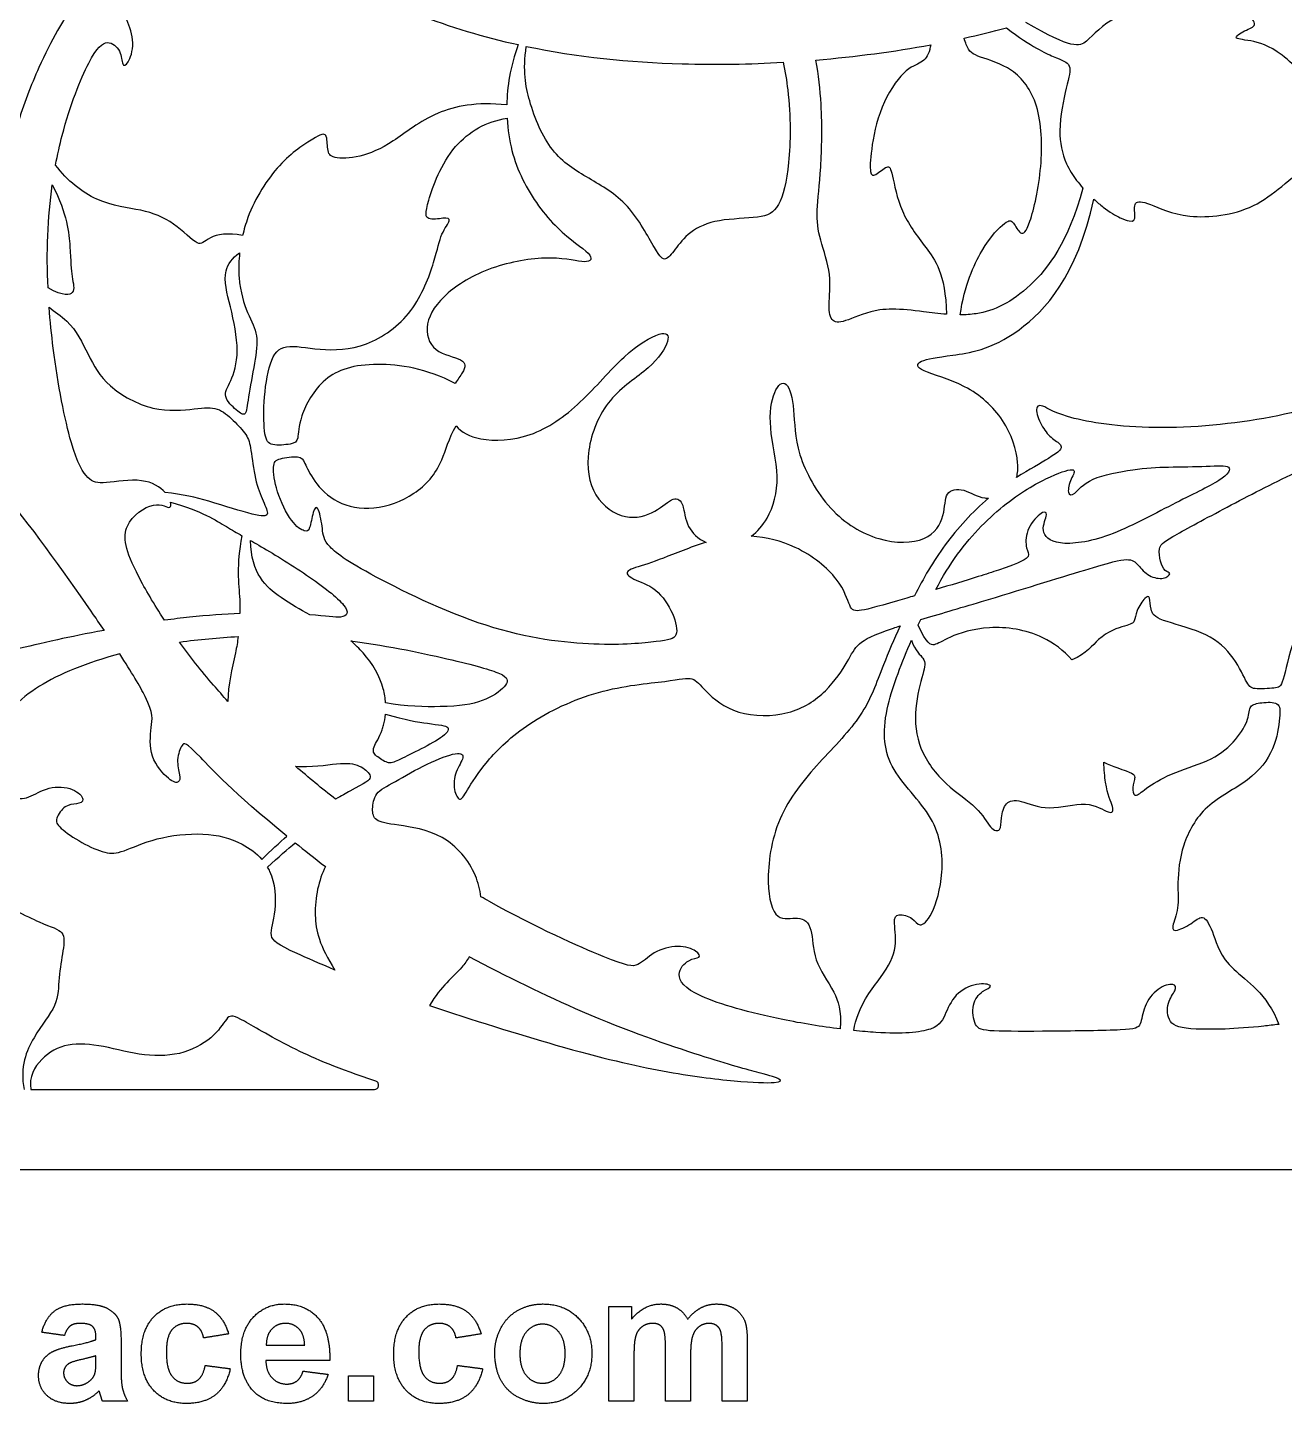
# Model space of a CAD drawing. Header units: millimetres. Extents: x -136 to 133, y -85 to 93.
# Drawn here: x 28.8 to 86.4, y -83.4 to -20.5 of the extents above; entities that cross this region are included whole.
import ezdxf

# ---------------------------------------------------------------- set-up
doc = ezdxf.new("R2010")
doc.units = ezdxf.units.MM
doc.header["$MEASUREMENT"] = 0
doc.layers.add('Default', color=18, linetype='Continuous')

msp = doc.modelspace()

# ---------------------------------------------------------------- linework, layer by layer
at = {"layer": 'Default', "color": 5}
for p, q in [((28.975, -69.079), (44.705, -69.079)), ((-136.318, -72.744), (133.333, -72.744))]:
    msp.add_line(p, q, dxfattribs=at)
msp.add_arc((44.705, -68.88), 0.199, 270, 71.8167, dxfattribs=at)
for points, knots in [([(36.285, -13.765), (35.946, -14.061), (35.104, -14.706), (34.257, -15.585), (33.276, -15.264), (31.955, -15.075), (31.106, -15.585), (31.615, -15.774), (32.559, -16), (33.068, -16.623), (32.37, -17.415), (30.584, -19.775), (29.617, -21.679), (29.344, -22.286)], [708.037938, 708.037938, 708.037938, 708.037938, 708.872138, 710.414911, 711.957684, 713.500457, 715.04323, 716.586002, 718.128775, 719.671548, 721.214321, 722.757094, 723.417138, 723.417138, 723.417138, 723.417138]), ([(30.109, -26.752), (30.197, -26.282), (30.619, -24.395), (31.742, -21.587), (32.501, -20.944), (33.136, -21.516), (33.136, -22.24), (33.416, -22.189), (33.771, -21.198), (33.365, -19.992), (33.009, -19.484), (33.94, -18.068), (36.148, -15.997), (37.441, -14.945), (37.653, -14.78)], [150.05495, 150.05495, 150.05495, 150.05495, 150.729135, 152.854618, 154.980101, 157.105584, 159.231067, 161.35655, 163.482033, 165.607516, 167.732999, 169.858482, 171.983965, 172.390618, 172.390618, 172.390618, 172.390618]), ([(37.653, -14.78), (39.915, -16.397), (44.645, -19.377), (49.718, -20.89), (51.286, -21.237)], [172.390618, 172.390618, 172.390618, 172.390618, 176.409672, 178.164716, 178.164716, 178.164716, 178.164716]), ([(91.557, -24.387), (90.095, -24.582), (88.214, -23.693), (86.138, -21.389), (84.733, -21.011), (83.887, -20.976), (84.679, -20.525), (85.183, -20.345), (84.607, -19.679), (81.737, -18.979), (78.334, -19.9), (77.325, -21.213), (76.659, -21.46), (74.538, -20.224)], [27.647876, 27.647876, 27.647876, 27.647876, 29.592201, 31.736709, 33.881217, 36.025725, 38.170233, 40.314741, 42.459249, 44.603758, 46.748266, 48.892774, 50.917117, 50.917117, 50.917117, 50.917117]), ([(73.639, -20.473), (74.839, -21.357), (75.935, -21.864), (76.688, -22.11), (76.414, -23.001), (75.969, -25.085), (76.178, -26.21), (76.396, -26.69)], [159.995539, 159.995539, 159.995539, 159.995539, 162.013518, 164.031498, 166.049478, 168.067458, 169.649312, 169.649312, 169.649312, 169.649312]), ([(63.424, -22.047), (63.512, -22.469), (63.785, -24.149), (63.741, -26.898), (63.254, -28.811), (62.462, -29.2), (60.366, -29.2), (59.087, -29.785), (58.441, -30.662), (58.015, -31.186), (57.686, -30.882), (56.382, -28.404), (54.506, -27.368), (52.739, -26.272), (51.756, -23.936), (51.5, -22.437), (51.659, -21.317)], [4.086467, 4.086467, 4.086467, 4.086467, 4.800559, 6.926042, 9.051525, 11.177008, 13.302491, 15.427974, 17.553457, 19.67894, 21.804423, 23.929906, 26.055389, 28.180872, 30.306355, 32.10824, 32.10824, 32.10824, 32.10824]), ([(51.659, -21.317), (53.989, -21.804), (57.89, -22.2), (61.888, -22.134), (63.424, -22.047)], [-0.168036, -0.168036, -0.168036, -0.168036, 2.432802, 4.086467, 4.086467, 4.086467, 4.086467]), ([(70.174, -21.247), (70.162, -21.324), (70.082, -21.718), (69.788, -22.104), (69.007, -22.281), (67.819, -24.032), (67.408, -26.23), (67.387, -27.188), (67.596, -27.292), (68.241, -26.698), (68.397, -26.979), (68.739, -28.907), (69.904, -30.473), (70.833, -31.686), (70.906, -33.584)], [138.422995, 138.422995, 138.422995, 138.422995, 138.805379, 140.512978, 142.220576, 143.928175, 145.635774, 147.343372, 149.050971, 150.75857, 152.466168, 154.173767, 155.881366, 157.510546, 157.510546, 157.510546, 157.510546]), ([(71.522, -33.609), (71.727, -32.244), (72.582, -30.34), (73.703, -29.22), (73.945, -29.304), (74.285, -30.008), (74.673, -29.765), (75.35, -26.833), (75.202, -23.824), (73.948, -22.23), (72.252, -21.788), (71.897, -21.544), (71.736, -21.052), (71.703, -20.94)], [140.566901, 140.566901, 140.566901, 140.566901, 142.246664, 144.076193, 145.905722, 147.735251, 149.56478, 151.394309, 153.223838, 155.053367, 156.882896, 158.712425, 159.182246, 159.182246, 159.182246, 159.182246]), ([(68.419, -33.348), (68.222, -33.348), (67.425, -33.394), (66.255, -33.94), (65.635, -34), (65.45, -33.261), (65.681, -31.798), (65.065, -30.105), (64.911, -28.951), (65.173, -27.027), (65.226, -24.353), (65.045, -22.619), (64.919, -21.942)], [159.453504, 159.453504, 159.453504, 159.453504, 159.982601, 161.6902, 163.397799, 165.105397, 166.812996, 168.520595, 170.228193, 171.935792, 173.643391, 174.738859, 174.738859, 174.738859, 174.738859]), ([(29.344, -22.286), (28.979, -23.099), (28.562, -24.19), (28.227, -25.349), (28.164, -25.578)], [723.417138, 723.417138, 723.417138, 723.417138, 724.299867, 724.514825, 724.514825, 724.514825, 724.514825]), ([(50.768, -23.996), (49.364, -23.853), (47.336, -24.266), (45.488, -25.81), (44.006, -26.437), (42.726, -26.475), (42.537, -26.098), (42.563, -25.22), (42.098, -25.408), (40.34, -26.538), (39.082, -28.516), (38.734, -29.706), (38.671, -29.98)], [179.640519, 179.640519, 179.640519, 179.640519, 181.089689, 182.690997, 184.292304, 185.893611, 187.494919, 189.096226, 190.697534, 192.298841, 193.900148, 194.385405, 194.385405, 194.385405, 194.385405]), ([(48.408, -36.75), (47.104, -36.062), (44.419, -35.668), (42.273, -36.361), (41.2, -38.414), (41.251, -39.362), (40.973, -39.537), (39.922, -39.62), (39.664, -39.259), (39.602, -37.661), (39.891, -35.631), (40.53, -34.878), (42.107, -35.259), (44.344, -35.187), (46.581, -33.583), (47.54, -30.969), (47.741, -29.836), (48.286, -29.219), (47.928, -29.148), (47.067, -29.32), (46.995, -28.789), (48.084, -25.762), (49.827, -24.749), (50.78, -24.611)], [178.907329, 178.907329, 178.907329, 178.907329, 180.461645, 182.214517, 183.967388, 185.72026, 187.473132, 189.226003, 190.978875, 192.731746, 194.484618, 196.23749, 197.990361, 199.743233, 201.496104, 203.248976, 205.001847, 206.754719, 208.507591, 210.260462, 212.013334, 213.766205, 215.299634, 215.299634, 215.299634, 215.299634]), ([(50.78, -24.611), (50.839, -25.663), (51.319, -27.456), (53.092, -29.834), (54.831, -30.889), (54.52, -31.324), (53.006, -30.864), (50.157, -31.272), (47.863, -32.576), (46.919, -34.041), (47.329, -35.37), (48.931, -35.614), (48.871, -36.104), (48.521, -36.566), (48.408, -36.75)], [155.730043, 155.730043, 155.730043, 155.730043, 157.736009, 159.744358, 161.752708, 163.761058, 165.769407, 167.777757, 169.786107, 171.794457, 173.802806, 175.811156, 177.819506, 178.907329, 178.907329, 178.907329, 178.907329]), ([(78.856, -29.163), (79.019, -29.24), (79.475, -29.394), (79.564, -29.15), (79.427, -28.369), (80.071, -28.424), (81.755, -29.287), (85.157, -28.947), (87.241, -26.638), (89.919, -25.348), (91.84, -24.881)], [399.663651, 399.663651, 399.663651, 399.663651, 400.525093, 402.543073, 404.561053, 406.579033, 408.597013, 410.614993, 412.632973, 414.482297, 414.482297, 414.482297, 414.482297]), ([(4.108, -29.697), (4.828, -29.923), (5.924, -30.569), (6.497, -31.057), (5.723, -31.637), (6.149, -32.089), (8.536, -32.192), (11.465, -31.728), (13.013, -29.831), (13.245, -27.315), (13.594, -27.057), (15.181, -26.773), (16.174, -27.121), (18.51, -29.801), (20.213, -31.608), (20.368, -32.02), (19.439, -32.214), (18.859, -32.279), (18.381, -31.014), (16.214, -30.175), (13.014, -30.898), (10.953, -33.059), (10.334, -34.866), (10.179, -36.453), (8.953, -38.388), (9.34, -38.93), (9.663, -38.633), (11.082, -37.833), (13.534, -37.446), (15.017, -37.833), (14.785, -38.517), (15.017, -39.227), (15.314, -39.407), (15.495, -38.762), (16.088, -38.182), (17.211, -38.091), (19.644, -37.247), (20.315, -34.834), (19.773, -33.415), (20.521, -32.808), (20.999, -32.873), (21.837, -33.737), (24.687, -37.321), (24.789, -37.831), (23.684, -37.636), (22.877, -37.602), (22.137, -37.772), (23.327, -38.367), (25.265, -39.633), (27.11, -40.696), (30.751, -45.752), (32.139, -47.776), (32.327, -48.053)], [260.208639, 260.208639, 260.208639, 260.208639, 261.712254, 263.510838, 265.309422, 267.108005, 268.906589, 270.705173, 272.503757, 274.30234, 276.100924, 277.899508, 279.698092, 281.496675, 283.295259, 285.093843, 286.892427, 288.691011, 290.489594, 292.288178, 294.086762, 295.885346, 297.683929, 299.482513, 301.281097, 303.079681, 304.878264, 306.676848, 308.475432, 310.274016, 312.072599, 313.871183, 315.669767, 317.468351, 319.266934, 321.065518, 322.864102, 324.662686, 326.461269, 328.259853, 330.058437, 331.857021, 333.655604, 335.454188, 337.252772, 339.051356, 340.849939, 342.648523, 344.447107, 346.245691, 348.044275, 348.347171, 348.347171, 348.347171, 348.347171]), ([(38.671, -29.98), (38.007, -29.827), (36.91, -30.067), (36.771, -30.625), (35.535, -29.331), (34.124, -28.75), (32.127, -28.61), (30.634, -27.472), (30.109, -26.752)], [139.325256, 139.325256, 139.325256, 139.325256, 140.963772, 142.826164, 144.688556, 146.550948, 148.41334, 150.05495, 150.05495, 150.05495, 150.05495]), ([(76.396, -26.69), (76.456, -26.822), (76.657, -27.201), (76.943, -27.575), (77.147, -27.805)], [135.49002, 135.49002, 135.49002, 135.49002, 135.926146, 136.747918, 136.747918, 136.747918, 136.747918]), ([(29.763, -32.374), (29.726, -31.566), (29.714, -29.931), (29.854, -28.404), (29.96, -27.66)], [188.345933, 188.345933, 188.345933, 188.345933, 189.336947, 190.362922, 190.362922, 190.362922, 190.362922]), ([(29.96, -27.66), (30.657, -29.015), (30.801, -30.83), (30.829, -31.922), (31.073, -32.645), (30.493, -32.779), (29.763, -32.374)], [190.362922, 190.362922, 190.362922, 190.362922, 192.24793, 194.370191, 196.492453, 198.321174, 198.321174, 198.321174, 198.321174]), ([(74.11, -41.06), (74.159, -40.864), (74.206, -40.13), (73.664, -38.346), (71.811, -36.729), (69.47, -36.144), (69.548, -35.695), (70.909, -35.486), (73.866, -35.107), (76.869, -31.847), (77.645, -28.312)], [474.846387, 474.846387, 474.846387, 474.846387, 475.741388, 477.749738, 479.758087, 481.766437, 483.774787, 485.783136, 487.791486, 489.660789, 489.660789, 489.660789, 489.660789]), ([(77.147, -27.805), (76.454, -30.299), (74.61, -32.715), (72.842, -33.54), (71.769, -33.608), (71.522, -33.609)], [136.747918, 136.747918, 136.747918, 136.747918, 138.344767, 140.052366, 140.566901, 140.566901, 140.566901, 140.566901]), ([(77.645, -28.312), (77.79, -28.446), (78.241, -28.824), (78.636, -29.059), (78.856, -29.163)], [397.955581, 397.955581, 397.955581, 397.955581, 398.507113, 399.663651, 399.663651, 399.663651, 399.663651]), ([(38.511, -31.899), (38.563, -32.579), (38.925, -33.654), (39.417, -34.514), (39.246, -35.729), (38.895, -37.525), (38.845, -38.303), (38.43, -38.027), (37.715, -37.336), (38.117, -36.746), (38.581, -35.39), (38.117, -33.131), (37.694, -31.717), (38.194, -31.005), (38.536, -30.776)], [74.047462, 74.047462, 74.047462, 74.047462, 75.542562, 77.14387, 78.745177, 80.346484, 81.947792, 83.549099, 85.150407, 86.751714, 88.353021, 89.954329, 91.555636, 92.612514, 92.612514, 92.612514, 92.612514]), ([(38.536, -30.776), (38.498, -31.121), (38.486, -31.506), (38.508, -31.851), (38.511, -31.899)], [73.3031196, 73.3031196, 73.3031196, 73.3031196, 73.9412551, 74.0474622, 74.0474622, 74.0474622, 74.0474622]), ([(97.239, -31.366), (96.739, -31.897), (95.271, -33.362), (94.826, -33.64), (93.904, -33.102), (93.804, -32.395), (94.135, -31.642), (93.62, -31.757), (93.02, -32.795), (92.89, -33.871), (93.481, -34.639), (93.443, -35.023), (90.573, -36.924), (86.312, -38.369), (80.551, -38.97), (76.192, -38.378), (75.183, -37.611), (74.924, -37.909), (75.279, -38.798), (75.738, -39.299), (76.278, -39.588), (76.028, -39.946), (74.686, -40.689), (74.11, -41.06)], [417.390875, 417.390875, 417.390875, 417.390875, 418.571191, 421.434147, 424.297104, 427.160061, 430.023018, 432.885975, 435.748932, 438.611888, 441.474845, 444.337802, 447.200759, 450.063716, 452.926672, 455.789629, 458.652586, 461.515543, 464.3785, 467.241456, 470.104413, 472.96737, 474.846387, 474.846387, 474.846387, 474.846387]), ([(35.125, -41.74), (34.901, -41.487), (34.139, -41.024), (32.206, -41.364), (31.619, -41.246), (30.858, -40.025), (30.097, -36.244), (29.861, -33.889), (29.816, -33.26)], [87.108394, 87.108394, 87.108394, 87.108394, 89.079671, 91.205154, 93.330638, 95.456121, 97.581604, 98.353923, 98.353923, 98.353923, 98.353923]), ([(29.816, -33.26), (30.054, -33.469), (30.922, -33.993), (31.595, -35.455), (32.379, -36.892), (34.592, -38.115), (36.648, -37.893), (37.538, -37.804), (38.26, -38.437), (38.898, -39.109), (39.054, -39.665), (39.22, -41.188), (39.621, -42.189), (39.943, -42.833), (39.398, -42.856), (37.222, -42.155), (35.943, -41.819), (35.125, -41.74)], [98.353923, 98.353923, 98.353923, 98.353923, 99.191623, 100.673656, 102.15569, 103.637723, 105.119757, 106.60179, 108.083824, 109.565857, 111.04789, 112.529924, 114.011957, 115.493991, 116.976024, 118.458058, 119.678257, 119.678257, 119.678257, 119.678257]), ([(70.906, -33.584), (70.544, -33.556), (69.642, -33.437), (68.856, -33.348), (68.419, -33.348)], [157.510546, 157.510546, 157.510546, 157.510546, 158.275003, 159.453504, 159.453504, 159.453504, 159.453504]), ([(48.452, -38.695), (48.69, -38.983), (49.489, -39.416), (51.874, -39.348), (54.188, -37.725), (56.166, -35.325), (57.988, -34.247), (58.325, -34.672), (57.449, -36.059), (55.327, -37.301), (54.292, -39.882), (54.647, -42.031), (56.225, -43.089), (57.641, -42.659), (58.445, -41.856), (58.883, -42.207), (58.942, -43.302), (59.525, -43.87), (59.898, -44.025)], [269.504862, 269.504862, 269.504862, 269.504862, 271.220931, 273.22928, 275.23763, 277.24598, 279.254329, 281.262679, 283.271029, 285.279378, 287.287728, 289.296078, 291.304427, 293.312777, 295.321127, 297.329476, 299.337826, 301.152732, 301.152732, 301.152732, 301.152732]), ([(61.958, -43.745), (62.24, -43.537), (62.86, -42.829), (63.339, -41.082), (62.696, -38.671), (62.974, -36.962), (63.602, -36.48), (63.967, -37.868), (63.925, -39.878), (65.471, -42.696), (67.808, -44.096), (70.125, -44.052), (70.877, -42.773), (70.777, -41.647), (71.694, -41.51), (72.324, -41.975), (72.768, -42.002), (72.827, -42.002)], [234.162907, 234.162907, 234.162907, 234.162907, 235.483452, 237.491801, 239.500151, 241.5085, 243.51685, 245.5252, 247.533549, 249.541899, 251.550249, 253.558598, 255.566948, 257.575298, 259.583647, 261.591997, 261.893816, 261.893816, 261.893816, 261.893816]), ([(59.898, -44.025), (59.515, -44.138), (58.378, -44.557), (57.165, -45.071), (56.083, -45.299), (56.444, -45.716), (57.639, -46.058), (58.447, -47.311), (58.671, -48.419), (57.949, -48.543), (55.147, -48.83), (50.013, -48.242), (43.718, -45.142), (42.348, -44.053), (42.348, -43.354), (42.121, -42.261), (41.894, -42.555), (41.743, -43.497), (41.574, -43.565), (40.927, -43.211), (40.169, -41.655), (40.018, -40.416), (40.27, -40.181), (41.339, -40.038), (41.49, -40.307), (41.869, -41.19), (42.92, -42.284), (44.645, -42.62), (46.622, -41.905), (47.808, -40.577), (48.098, -39.277), (48.452, -38.695)], [220.787503, 220.787503, 220.787503, 220.787503, 221.582681, 223.314174, 225.045666, 226.777158, 228.508651, 230.240143, 231.971636, 233.703128, 235.434621, 237.166113, 238.897606, 240.629098, 242.36059, 244.092083, 245.823575, 247.555068, 249.28656, 251.018053, 252.749545, 254.481038, 256.21253, 257.944022, 259.675515, 261.407007, 263.1385, 264.869992, 266.601485, 268.332977, 269.504862, 269.504862, 269.504862, 269.504862]), ([(69.723, -47.56), (70.517, -47.321), (73.007, -46.598), (77.937, -45.059), (79.308, -44.699), (79.651, -45.032), (80.147, -45.619), (80.887, -45.736), (81.23, -45.42), (80.896, -45.375), (80.671, -44.924), (80.598, -44.265), (80.869, -43.932), (83.473, -42.561), (86.666, -40.866), (89.816, -39.563), (89.989, -40.106), (89.012, -41.779), (87.926, -43.082), (86.84, -44.016), (87.274, -44.342), (88.73, -43.647), (88.751, -44.125), (87.926, -45.754), (86.691, -48.52), (86.285, -50.636), (86.033, -50.691), (84.882, -50.779), (84.663, -50.526), (84.019, -49.103), (82.714, -48.074), (80.513, -47.595), (80.204, -47.118), (80.24, -46.476), (80.008, -46.476), (79.563, -47.186), (79.542, -47.685), (79.241, -47.808), (77.958, -48.182), (77.318, -49.118), (76.642, -49.401)], [307.427158, 307.427158, 307.427158, 307.427158, 308.405132, 309.979047, 311.552962, 313.126876, 314.700791, 316.274705, 317.84862, 319.422534, 320.996449, 322.570363, 324.144278, 325.718193, 327.292107, 328.866022, 330.439936, 332.013851, 333.587765, 335.16168, 336.735594, 338.309509, 339.883423, 341.457338, 343.031253, 344.605167, 346.179082, 347.752996, 349.326911, 350.900825, 352.47474, 354.048654, 355.622569, 357.196484, 358.770398, 360.344313, 361.918227, 363.492142, 365.066056, 366.122142, 366.122142, 366.122142, 366.122142]), ([(70.408, -46.184), (70.719, -45.605), (71.663, -44.046), (73.675, -42.067), (75.836, -40.87), (76.943, -40.575), (76.574, -41.092), (76.397, -41.83), (76.721, -41.933), (77.341, -41.062), (79.555, -40.649), (80.984, -40.56), (82.921, -40.56), (84.066, -40.453), (83.684, -41.125), (81.365, -42.193), (78.237, -43.917), (75.826, -44.222), (75.14, -43.505), (75.628, -42.62), (75.216, -42.589), (74.499, -43.49), (74.529, -44.375), (74.789, -44.634), (74.286, -44.977), (72.696, -45.486), (72.352, -45.594)], [142.167021, 142.167021, 142.167021, 142.167021, 143.08534, 144.816832, 146.548325, 148.279817, 150.011309, 151.742802, 153.474294, 155.205787, 156.937279, 158.668772, 160.400264, 162.131757, 163.863249, 165.594741, 167.326234, 169.057726, 170.789219, 172.520711, 174.252204, 175.983696, 177.715188, 179.446681, 181.178173, 181.607286, 181.607286, 181.607286, 181.607286]), ([(35.102, -47.594), (34.606, -46.839), (33.328, -44.637), (33.067, -43.176), (34.741, -42.014), (35.366, -42.572), (35.403, -42.307), (35.373, -42.187)], [207.288612, 207.288612, 207.288612, 207.288612, 208.245541, 210.371024, 212.496507, 214.62199, 215.71932, 215.71932, 215.71932, 215.71932]), ([(35.373, -42.187), (36.824, -42.604), (37.781, -43.229), (38.411, -43.59), (38.643, -43.721)], [215.71932, 215.71932, 215.71932, 215.71932, 218.591612, 220.145426, 220.145426, 220.145426, 220.145426]), ([(72.827, -42.002), (72.083, -42.633), (70.73, -44.112), (69.834, -45.681), (69.432, -46.472)], [261.893816, 261.893816, 261.893816, 261.893816, 264.359412, 266.790163, 266.790163, 266.790163, 266.790163]), ([(38.643, -43.721), (38.365, -45.095), (38.538, -46.098), (38.553, -47.072), (38.549, -47.286)], [220.145426, 220.145426, 220.145426, 220.145426, 222.389806, 223.02306, 223.02306, 223.02306, 223.02306]), ([(41.744, -47.341), (41.316, -47.106), (40.151, -46.451), (39.068, -45.462), (39.037, -43.943)], [64.019324, 64.019324, 64.019324, 64.019324, 64.934585, 66.39733, 66.39733, 66.39733, 66.39733]), ([(39.037, -43.943), (39.153, -44.008), (39.822, -44.39), (41.69, -45.516), (43.683, -47.064), (43.374, -47.556), (42.51, -47.401), (41.744, -47.341)], [66.39733, 66.39733, 66.39733, 66.39733, 67.096642, 70.193894, 73.291146, 76.388398, 78.94706, 78.94706, 78.94706, 78.94706]), ([(69.432, -46.472), (69.312, -46.507), (67.915, -46.917), (66.804, -47.234), (66.463, -47.101), (66.14, -45.773), (64.249, -44.197), (62.656, -43.784), (61.958, -43.745)], [266.790163, 266.790163, 266.790163, 266.790163, 266.946639, 268.678132, 270.409624, 272.141117, 273.872609, 275.201888, 275.201888, 275.201888, 275.201888]), ([(38.549, -47.286), (37.844, -47.312), (36.719, -47.386), (35.488, -47.54), (35.102, -47.594)], [223.02306, 223.02306, 223.02306, 223.02306, 224.255265, 224.810899, 224.810899, 224.810899, 224.810899]), ([(49.581, -60.247), (49.539, -59.921), (49.268, -58.848), (47.921, -57.263), (45.58, -56.952), (44.679, -56.783), (44.595, -56.278), (44.696, -55.478), (45.538, -55.057), (47.157, -54.106), (48.595, -53.574), (48.888, -53.813), (48.382, -54.506), (48.311, -55.393), (48.622, -55.944), (48.861, -55.527), (49.731, -54.106), (51.568, -52.298), (54.949, -50.671), (58.426, -50.384), (59.332, -50.124), (59.722, -50.757), (61.219, -51.998), (63.775, -52.01), (65.479, -50.878), (66.454, -49.367), (66.776, -48.654), (67.586, -48.237), (68.663, -47.888), (68.77, -47.853)], [375.205957, 375.205957, 375.205957, 375.205957, 375.884842, 377.458756, 379.032671, 380.606585, 382.1805, 383.754414, 385.328329, 386.902243, 388.476158, 390.050073, 391.623987, 393.197902, 394.771816, 396.345731, 397.919645, 399.49356, 401.067474, 402.641389, 404.215304, 405.789218, 407.363133, 408.937047, 410.510962, 412.084876, 413.658791, 415.232705, 415.396362, 415.396362, 415.396362, 415.396362]), ([(68.77, -47.853), (68.49, -48.469), (67.847, -49.991), (67.176, -51.965), (65.08, -54.03), (63.005, -56.566), (62.581, -59.826), (63.095, -61.487), (64.152, -61.062), (64.805, -61.605), (64.746, -63.157), (65.763, -64.498), (66.092, -65.446), (66.038, -66.303)], [415.396362, 415.396362, 415.396362, 415.396362, 417.28408, 420.147036, 423.009993, 425.87295, 428.735907, 431.598864, 434.461821, 437.324778, 440.187735, 443.050692, 445.357653, 445.357653, 445.357653, 445.357653]), ([(69.602, -47.82), (69.604, -47.816), (69.644, -47.729), (69.685, -47.642), (69.723, -47.56)], [372.9927193, 372.9927193, 372.9927193, 372.9927193, 372.9987042, 373.1175607, 373.1175607, 373.1175607, 373.1175607]), ([(76.642, -49.401), (76.263, -48.978), (75.106, -48.097), (72.745, -47.762), (70.847, -48.401), (70.366, -48.799), (69.998, -48.684), (69.602, -47.82)], [366.122142, 366.122142, 366.122142, 366.122142, 367.101302, 368.612308, 370.123314, 371.63432, 372.992719, 372.992719, 372.992719, 372.992719]), ([(32.327, -48.053), (31.539, -48.2), (28.917, -48.741), (27.112, -49.276), (23.291, -49.49), (20.811, -49.703), (19.908, -49.83)], [348.347171, 348.347171, 348.347171, 348.347171, 349.544115, 352.641367, 355.738619, 357.390199, 357.390199, 357.390199, 357.390199]), ([(38.471, -48.339), (38.439, -48.584), (38.278, -49.557), (37.982, -50.547), (38.003, -51.303)], [155.831534, 155.831534, 155.831534, 155.831534, 156.563058, 158.728453, 158.728453, 158.728453, 158.728453]), ([(66.652, -66.374), (66.849, -65.297), (67.883, -63.981), (68.699, -62.721), (68.448, -61.289), (68.625, -60.994), (69.407, -61.201), (69.629, -61.688), (70.219, -61.245), (70.839, -59.223), (70.544, -56.589), (68.005, -54.346), (67.95, -51.85), (68.854, -49.512), (69.297, -48.501)], [612.79471, 612.79471, 612.79471, 612.79471, 614.370671, 616.102163, 617.833656, 619.565148, 621.296641, 623.028133, 624.759625, 626.491118, 628.22261, 629.954103, 631.685595, 633.091982, 633.091982, 633.091982, 633.091982]), ([(69.297, -48.501), (69.471, -49.022), (69.99, -49.362), (69.877, -49.881), (69.38, -51.593), (69.563, -53.533), (70.847, -55.187), (72.404, -56.16), (72.92, -57.211), (73.406, -57.289), (73.387, -56.656), (73.572, -55.878), (74.212, -55.77), (75.506, -56.374), (77.405, -55.787), (78.44, -56.546), (78.613, -56.218), (78.189, -55.442), (78.121, -54.433), (78.098, -54.085)], [633.091982, 633.091982, 633.091982, 633.091982, 634.370987, 635.881994, 637.393, 638.904006, 640.415012, 641.926019, 643.437025, 644.948031, 646.459037, 647.970044, 649.48105, 650.992056, 652.503063, 654.014069, 655.525075, 657.036081, 657.723426, 657.723426, 657.723426, 657.723426]), ([(33.045, -49.13), (31.551, -49.526), (28.821, -50.649), (27.58, -52.271), (26.71, -54.012), (26.324, -54.752)], [504.320387, 504.320387, 504.320387, 504.320387, 507.65059, 511.348751, 513.614536, 513.614536, 513.614536, 513.614536]), ([(40.701, -57.471), (38.151, -55.395), (36.11, -53.128), (35.913, -53.204), (35.614, -53.981), (35.817, -54.733), (35.794, -55.055), (35.376, -55.007), (34.361, -53.873), (34.48, -52.381), (34.635, -51.709), (33.589, -49.965), (33.045, -49.13)], [487.516065, 487.516065, 487.516065, 487.516065, 488.860345, 490.658928, 492.457512, 494.256096, 496.05468, 497.853263, 499.651847, 501.450431, 503.249015, 504.320387, 504.320387, 504.320387, 504.320387]), ([(38.003, -51.303), (37.777, -51.059), (36.96, -50.145), (36.248, -49.23), (35.787, -48.59)], [158.728453, 158.728453, 158.728453, 158.728453, 159.007359, 159.769314, 159.769314, 159.769314, 159.769314]), ([(45.219, -51.378), (45.204, -51.165), (45.076, -50.35), (44.485, -49.342), (43.829, -48.708), (43.622, -48.534)], [103.423645, 103.423645, 103.423645, 103.423645, 103.991979, 105.542085, 106.171278, 106.171278, 106.171278, 106.171278]), ([(43.622, -48.534), (43.761, -48.552), (45.546, -48.791), (48.985, -49.547), (50.897, -50.111), (50.809, -50.586), (49.75, -51.359), (48.181, -51.59), (46.148, -51.537), (45.219, -51.378)], [106.171278, 106.171278, 106.171278, 106.171278, 106.482666, 110.180827, 113.878988, 117.577148, 121.275309, 124.973469, 127.823385, 127.823385, 127.823385, 127.823385]), ([(78.098, -54.085), (78.535, -54.299), (79.566, -54.592), (79.511, -54.837), (79.379, -55.405), (79.537, -55.735), (80.039, -55.247), (81.293, -54.521), (83.145, -54), (84.202, -53.076), (84.792, -52.038), (84.726, -51.484), (85.281, -51.352), (86.179, -51.312), (86.179, -51.906), (85.981, -53.491), (84.858, -54.97), (82.653, -55.999), (81.618, -57.91), (81.449, -59.717), (81.567, -60.78), (81.162, -61.709), (81.364, -61.878), (82.242, -61.422), (82.665, -61), (83.137, -61.878), (83.543, -63.453), (85.581, -64.681), (86.111, -66.091)], [535.195591, 535.195591, 535.195591, 535.195591, 535.919315, 537.263079, 538.606844, 539.950608, 541.294372, 542.638137, 543.981901, 545.325666, 546.66943, 548.013194, 549.356959, 550.700723, 552.044488, 553.388252, 554.732016, 556.075781, 557.419545, 558.76331, 560.107074, 561.450839, 562.794603, 564.138367, 565.482132, 566.825896, 568.169661, 569.357528, 569.357528, 569.357528, 569.357528]), ([(45.215, -51.891), (46.131, -52.16), (47.424, -52.364), (48.298, -52.428), (47.854, -52.971), (46.669, -53.564), (45.711, -54.057), (45.336, -54.186), (44.744, -53.791), (44.556, -53.51), (44.937, -52.955), (45.064, -52.602)], [42.760178, 42.760178, 42.760178, 42.760178, 43.99608, 45.546186, 47.096292, 48.646398, 50.196504, 51.74661, 53.296716, 54.846822, 56.150843, 56.150843, 56.150843, 56.150843]), ([(45.064, -52.602), (45.088, -52.536), (45.157, -52.32), (45.2, -52.07), (45.215, -51.891)], [56.1508433, 56.1508433, 56.1508433, 56.1508433, 56.3969279, 56.9088357, 56.9088357, 56.9088357, 56.9088357]), ([(41.097, -54.277), (41.269, -54.285), (42.224, -54.29), (43.465, -54.039), (44.221, -54.319), (44.684, -54.807), (44.254, -55.054), (43.189, -55.628), (42.931, -55.784)], [168.706184, 168.706184, 168.706184, 168.706184, 169.219782, 171.629167, 174.038553, 176.447938, 178.857323, 179.465925, 179.465925, 179.465925, 179.465925]), ([(26.324, -54.752), (27.285, -55.414), (28.171, -55.783), (28.846, -55.783), (29.773, -55.164), (30.985, -55.248), (31.52, -55.866), (31.08, -56.02), (30.546, -56.02), (30.07, -56.698), (30.213, -57.054), (31.294, -57.803), (32.447, -58.303), (33.101, -58.255), (34.629, -57.53), (36.948, -57.258), (38.488, -57.657), (39.303, -58.254), (39.556, -58.54)], [457.387909, 457.387909, 457.387909, 457.387909, 458.996651, 460.915423, 462.834194, 464.752966, 466.671738, 468.590509, 470.509281, 472.428053, 474.346824, 476.265596, 478.184368, 480.103139, 482.021911, 483.940682, 485.859454, 487.074575, 487.074575, 487.074575, 487.074575]), ([(24.111, -58.513), (25.055, -59.093), (27.393, -60.459), (29.626, -61.571), (30.563, -61.808), (30.471, -62.639), (30.226, -63.979), (30.259, -65.205), (29.082, -66.562), (28.46, -68.033), (28.673, -69.079)], [181.049738, 181.049738, 181.049738, 181.049738, 182.194036, 184.07011, 185.946184, 187.822259, 189.698333, 191.574407, 193.450482, 195.326556, 195.326556, 195.326556, 195.326556]), ([(42.902, -63.605), (42.178, -63.305), (40.359, -62.498), (39.807, -62.13), (40.254, -61.012), (40.175, -59.556), (39.854, -58.957), (39.816, -58.894)], [-207.14923, -207.14923, -207.14923, -207.14923, -206.247944, -204.329173, -202.410401, -200.491629, -200.256026, -200.256026, -200.256026, -200.256026]), ([(42.462, -58.869), (42.162, -59.485), (41.814, -60.927), (42.19, -62.509), (42.902, -63.605)], [-211.456711, -211.456711, -211.456711, -211.456711, -209.116889, -207.14923, -207.14923, -207.14923, -207.14923]), ([(66.038, -66.303), (65.192, -66.197), (62.742, -65.802), (59.09, -64.78), (58.444, -63.759), (59.113, -63.055), (59.677, -63.079), (59.536, -62.738), (58.656, -62.41), (57.424, -62.762), (56.778, -63.489), (56.039, -63.407), (52.019, -61.622), (49.712, -60.322), (49.581, -60.247)], [445.357653, 445.357653, 445.357653, 445.357653, 446.61503, 448.740513, 450.865996, 452.991479, 455.116962, 457.242445, 459.367928, 461.493411, 463.618894, 465.744377, 467.86986, 467.996732, 467.996732, 467.996732, 467.996732]), ([(49.047, -63.003), (48.948, -63.167), (48.484, -63.813), (47.764, -64.326), (47.23, -65.223)], [324.130222, 324.130222, 324.130222, 324.130222, 324.551444, 325.871006, 325.871006, 325.871006, 325.871006]), ([(47.23, -65.223), (49.149, -65.877), (53.964, -67.378), (58.084, -68.319), (61.408, -68.736), (63.326, -68.796), (63.363, -68.599), (62.592, -68.378), (60.157, -67.732), (54.677, -65.842), (50.746, -63.895), (49.047, -63.003)], [325.871006, 325.871006, 325.871006, 325.871006, 327.415646, 329.334418, 331.25319, 333.171961, 335.090733, 337.009505, 338.928276, 340.847048, 342.446912, 342.446912, 342.446912, 342.446912]), ([(86.111, -66.091), (85.878, -66.121), (84.324, -66.309), (81.927, -66.367), (81.005, -66.079), (80.982, -65.042), (81.432, -64.524), (81.386, -64.178), (80.553, -64.374), (79.896, -65.273), (79.815, -66.194), (79.435, -66.367), (75.525, -66.412), (72.702, -66.423), (72.16, -66.251), (72.034, -65.122), (72.529, -64.522), (73.128, -64.35), (72.466, -64.142), (71.338, -64.569), (70.843, -65.582), (70.532, -66.412), (68.65, -66.551), (67.01, -66.411), (66.652, -66.374)], [569.357528, 569.357528, 569.357528, 569.357528, 569.72793, 571.853413, 573.978896, 576.104379, 578.229862, 580.355345, 582.480828, 584.606311, 586.731794, 588.857277, 590.98276, 593.108243, 595.233726, 597.359209, 599.484692, 601.610175, 603.735658, 605.861141, 607.986624, 610.112107, 612.23759, 612.79471, 612.79471, 612.79471, 612.79471]), ([(44.767, -68.691), (43.048, -68.127), (40.727, -67.132), (38.414, -65.718), (37.999, -65.621), (37.505, -66.599), (36.055, -67.497), (34.19, -67.593), (32.257, -67.041), (30.614, -66.903), (29.403, -67.595), (28.876, -68.495), (28.975, -69.079)], [124.650262, 124.650262, 124.650262, 124.650262, 126.30763, 128.326632, 130.345635, 132.364637, 134.383639, 136.402642, 138.421644, 140.440647, 142.459649, 144.478651, 144.478651, 144.478651, 144.478651])]:
    msp.add_open_spline(points, degree=3, knots=knots, dxfattribs=at)
for points, degree in [([(71.703, -20.94), (72.365, -20.795), (73.01, -20.639), (73.639, -20.473)], 3), ([(51.286, -21.237), (50.921, -22.265), (50.782, -23.176), (50.768, -23.996)], 3), ([(64.919, -21.942), (66.732, -21.79), (68.502, -21.554), (70.174, -21.247)], 3), ([(72.352, -45.594), (71.75, -45.782), (71.06, -45.99), (70.408, -46.184)], 3), ([(35.787, -48.59), (36.68, -48.465), (37.588, -48.383), (38.471, -48.339)], 3), ([(42.931, -55.784), (42.303, -55.293), (41.689, -54.789), (41.097, -54.277)], 3), ([(39.556, -58.54), (39.974, -58.131), (40.354, -57.778), (40.701, -57.471)], 3), ([(39.816, -58.894), (40.318, -58.43), (40.732, -58.072), (41.085, -57.781)], 3), ([(41.085, -57.781), (41.501, -58.116), (41.959, -58.478), (42.462, -58.869)], 3), ([(29.478, -80.19), (29.65, -79.529), (30.07, -79.211)], 2), ([(30.07, -79.211), (30.49, -78.894), (31.319, -78.894)], 2), ([(31.319, -78.894), (32.071, -78.894), (32.439, -79.076)], 2), ([(32.439, -79.076), (32.807, -79.258), (32.957, -79.538)], 2), ([(34.596, -79.495), (35.159, -78.894), (36.118, -78.894)], 2), ([(36.118, -78.894), (36.904, -78.894), (37.367, -79.232)], 2), ([(37.367, -79.232), (37.831, -79.571), (38.033, -80.264)], 2), ([(39.156, -79.507), (39.723, -78.894), (40.589, -78.894)], 2), ([(40.589, -78.894), (41.562, -78.894), (42.125, -79.532)], 2), ([(46.152, -79.495), (46.714, -78.894), (47.674, -78.894)], 2), ([(47.674, -78.894), (48.459, -78.894), (48.923, -79.232)], 2), ([(48.923, -79.232), (49.386, -79.571), (49.589, -80.264)], 2), ([(50.498, -79.998), (50.778, -79.46), (51.291, -79.177)], 2), ([(51.291, -79.177), (51.804, -78.894), (52.437, -78.894)], 2), ([(52.437, -78.894), (53.414, -78.894), (54.039, -79.536)], 2), ([(55.441, -79.005), (55.959, -79.005), (56.478, -79.005)], 2), ([(55.441, -83.338), (55.441, -81.171), (55.441, -79.005)], 2), ([(56.478, -79.592), (57.044, -78.894), (57.826, -78.894)], 2), ([(56.478, -79.005), (56.478, -79.298), (56.478, -79.592)], 2), ([(57.826, -78.894), (58.24, -78.894), (58.546, -79.067)], 2), ([(58.546, -79.067), (58.851, -79.241), (59.047, -79.592)], 2), ([(59.047, -79.592), (59.331, -79.241), (59.659, -79.067)], 2), ([(59.659, -79.067), (59.988, -78.894), (60.361, -78.894)], 2), ([(60.361, -78.894), (60.837, -78.894), (61.165, -79.088)], 2), ([(61.165, -79.088), (61.494, -79.282), (61.657, -79.659)], 2), ([(30.776, -79.906), (30.615, -80.029), (30.515, -80.338)], 2), ([(31.225, -79.782), (30.937, -79.782), (30.776, -79.906)], 2), ([(31.806, -79.926), (31.652, -79.782), (31.225, -79.782)], 2), ([(31.959, -80.407), (31.959, -80.069), (31.806, -79.926)], 2), ([(32.957, -79.538), (33.107, -79.818), (33.107, -80.567)], 2), ([(34.033, -81.175), (34.033, -80.096), (34.596, -79.495)], 2), ([(36.11, -79.782), (35.686, -79.782), (35.434, -80.083)], 2), ([(36.629, -79.95), (36.429, -79.782), (36.11, -79.782)], 2), ([(36.885, -80.449), (36.828, -80.117), (36.629, -79.95)], 2), ([(38.589, -81.204), (38.589, -80.12), (39.156, -79.507)], 2), ([(40.64, -79.782), (40.255, -79.782), (40.004, -80.052)], 2), ([(41.251, -80.037), (41, -79.782), (40.64, -79.782)], 2), ([(42.125, -79.532), (42.687, -80.17), (42.663, -81.486)], 2), ([(45.589, -81.175), (45.589, -80.096), (46.152, -79.495)], 2), ([(47.666, -79.782), (47.242, -79.782), (46.989, -80.083)], 2), ([(48.184, -79.95), (47.985, -79.782), (47.666, -79.782)], 2), ([(48.441, -80.449), (48.384, -80.117), (48.184, -79.95)], 2), ([(50.218, -81.11), (50.218, -80.535), (50.498, -79.998)], 2), ([(52.405, -79.819), (51.966, -79.819), (51.666, -80.168)], 2), ([(53.143, -80.168), (52.845, -79.819), (52.405, -79.819)], 2), ([(54.039, -79.536), (54.663, -80.178), (54.663, -81.159)], 2), ([(56.977, -79.925), (56.769, -80.068), (56.679, -80.338)], 2), ([(57.445, -79.782), (57.185, -79.782), (56.977, -79.925)], 2), ([(57.787, -79.872), (57.661, -79.782), (57.445, -79.782)], 2), ([(57.973, -80.146), (57.914, -79.962), (57.787, -79.872)], 2), ([(59.577, -79.929), (59.367, -80.076), (59.274, -80.36)], 2), ([(60.025, -79.782), (59.787, -79.782), (59.577, -79.929)], 2), ([(60.509, -80.027), (60.352, -79.782), (60.025, -79.782)], 2), ([(61.657, -79.659), (61.774, -79.937), (61.774, -80.559)], 2), ([(30.515, -80.338), (29.996, -80.264), (29.478, -80.19)], 2), ([(30.871, -80.805), (31.657, -80.654), (31.959, -80.523)], 2), ([(31.959, -80.523), (31.959, -80.465), (31.959, -80.407)], 2), ([(33.107, -80.567), (33.107, -81.238), (33.107, -81.91)], 2), ([(35.434, -80.083), (35.181, -80.384), (35.181, -81.09)], 2), ([(38.033, -80.264), (37.459, -80.356), (36.885, -80.449)], 2), ([(40.004, -80.052), (39.753, -80.321), (39.757, -80.782)], 2), ([(41.515, -80.782), (41.502, -80.292), (41.251, -80.037)], 2), ([(46.989, -80.083), (46.737, -80.384), (46.737, -81.09)], 2), ([(49.589, -80.264), (49.015, -80.356), (48.441, -80.449)], 2), ([(51.666, -80.168), (51.367, -80.516), (51.367, -81.171)], 2), ([(53.441, -81.163), (53.441, -80.516), (53.143, -80.168)], 2), ([(56.679, -80.338), (56.589, -80.607), (56.589, -81.231)], 2), ([(58.033, -80.962), (58.033, -80.329), (57.973, -80.146)], 2), ([(59.274, -80.36), (59.181, -80.644), (59.181, -81.256)], 2), ([(60.626, -80.86), (60.626, -80.215), (60.509, -80.027)], 2), ([(61.774, -80.559), (61.774, -81.949), (61.774, -83.338)], 2), ([(29.501, -81.513), (29.672, -81.225), (29.981, -81.072)], 2), ([(29.981, -81.072), (30.29, -80.919), (30.871, -80.805)], 2), ([(31.959, -81.264), (31.748, -81.337), (31.291, -81.439)], 2), ([(31.959, -81.492), (31.959, -81.378), (31.959, -81.264)], 2), ([(34.596, -82.846), (34.033, -82.242), (34.033, -81.175)], 2), ([(35.181, -81.09), (35.181, -81.876), (35.44, -82.199)], 2), ([(39.019, -82.706), (38.589, -82.111), (38.589, -81.204)], 2), ([(39.757, -80.782), (40.636, -80.782), (41.515, -80.782)], 2), ([(46.152, -82.846), (45.589, -82.242), (45.589, -81.175)], 2), ([(46.737, -81.09), (46.737, -81.876), (46.995, -82.199)], 2), ([(50.498, -82.384), (50.218, -81.861), (50.218, -81.11)], 2), ([(51.367, -81.171), (51.367, -81.826), (51.666, -82.175)], 2), ([(53.143, -82.175), (53.441, -81.826), (53.441, -81.163)], 2), ([(54.663, -81.159), (54.663, -82.148), (54.032, -82.799)], 2), ([(56.589, -81.231), (56.589, -82.285), (56.589, -83.338)], 2), ([(58.033, -83.338), (58.033, -82.15), (58.033, -80.962)], 2), ([(59.181, -81.256), (59.181, -82.297), (59.181, -83.338)], 2), ([(60.626, -83.338), (60.626, -82.099), (60.626, -80.86)], 2), ([(29.33, -82.168), (29.33, -81.8), (29.501, -81.513)], 2), ([(30.693, -81.639), (30.478, -81.798), (30.478, -82.043)], 2), ([(31.291, -81.439), (30.834, -81.541), (30.693, -81.639)], 2), ([(31.916, -82.051), (31.959, -81.904), (31.959, -81.492)], 2), ([(36.666, -82.34), (36.874, -82.156), (36.959, -81.708)], 2), ([(36.959, -81.708), (37.533, -81.782), (38.107, -81.856)], 2), ([(38.107, -81.856), (37.933, -82.645), (37.437, -83.047)], 2), ([(42.663, -81.486), (41.2, -81.486), (39.737, -81.486)], 2), ([(39.737, -81.486), (39.75, -81.995), (40.02, -82.277)], 2), ([(48.222, -82.34), (48.429, -82.156), (48.515, -81.708)], 2), ([(48.515, -81.708), (49.089, -81.782), (49.663, -81.856)], 2), ([(49.663, -81.856), (49.488, -82.645), (48.992, -83.047)], 2), ([(29.714, -83.086), (29.33, -82.723), (29.33, -82.168)], 2), ([(30.478, -82.043), (30.478, -82.284), (30.65, -82.459)], 2), ([(30.65, -82.459), (30.822, -82.634), (31.088, -82.634)], 2), ([(31.088, -82.634), (31.385, -82.634), (31.654, -82.431)], 2), ([(31.654, -82.431), (31.854, -82.275), (31.916, -82.051)], 2), ([(33.107, -81.91), (33.107, -82.483), (33.17, -82.755)], 2), ([(35.44, -82.199), (35.698, -82.523), (36.133, -82.523)], 2), ([(36.133, -82.523), (36.459, -82.523), (36.666, -82.34)], 2), ([(40.02, -82.277), (40.291, -82.56), (40.695, -82.56)], 2), ([(40.695, -82.56), (40.97, -82.56), (41.157, -82.42)], 2), ([(41.157, -82.42), (41.345, -82.28), (41.441, -81.968)], 2), ([(41.441, -81.968), (42.015, -82.042), (42.589, -82.116)], 2), ([(42.589, -82.116), (42.368, -82.767), (41.891, -83.108)], 2), ([(43.515, -83.338), (43.515, -82.764), (43.515, -82.19)], 2), ([(43.515, -82.19), (44.089, -82.19), (44.663, -82.19)], 2), ([(44.663, -82.19), (44.663, -82.764), (44.663, -83.338)], 2), ([(46.995, -82.199), (47.254, -82.523), (47.689, -82.523)], 2), ([(47.689, -82.523), (48.014, -82.523), (48.222, -82.34)], 2), ([(51.315, -83.178), (50.778, -82.907), (50.498, -82.384)], 2), ([(51.666, -82.175), (51.966, -82.523), (52.405, -82.523)], 2), ([(52.405, -82.523), (52.845, -82.523), (53.143, -82.175)], 2), ([(30.766, -83.449), (30.099, -83.449), (29.714, -83.086)], 2), ([(32.105, -82.869), (31.812, -83.159), (31.478, -83.304)], 2), ([(32.146, -83.002), (32.117, -82.901), (32.105, -82.869)], 2), ([(32.256, -83.338), (32.211, -83.225), (32.146, -83.002)], 2), ([(33.17, -82.755), (33.232, -83.027), (33.404, -83.338)], 2), ([(36.107, -83.449), (35.159, -83.449), (34.596, -82.846)], 2), ([(37.437, -83.047), (36.941, -83.449), (36.107, -83.449)], 2), ([(40.697, -83.449), (39.563, -83.449), (39.019, -82.706)], 2), ([(41.891, -83.108), (41.414, -83.449), (40.697, -83.449)], 2), ([(47.662, -83.449), (46.715, -83.449), (46.152, -82.846)], 2), ([(48.992, -83.047), (48.496, -83.449), (47.662, -83.449)], 2), ([(54.032, -82.799), (53.402, -83.449), (52.445, -83.449)], 2), ([(31.478, -83.304), (31.144, -83.449), (30.766, -83.449)], 2), ([(33.404, -83.338), (32.83, -83.338), (32.256, -83.338)], 2), ([(44.663, -83.338), (44.089, -83.338), (43.515, -83.338)], 2), ([(52.445, -83.449), (51.853, -83.449), (51.315, -83.178)], 2), ([(56.589, -83.338), (56.015, -83.338), (55.441, -83.338)], 2), ([(59.181, -83.338), (58.607, -83.338), (58.033, -83.338)], 2), ([(61.774, -83.338), (61.2, -83.338), (60.626, -83.338)], 2)]:
    msp.add_open_spline(points, degree=degree, dxfattribs=at)

doc.saveas('drawing.dxf')
